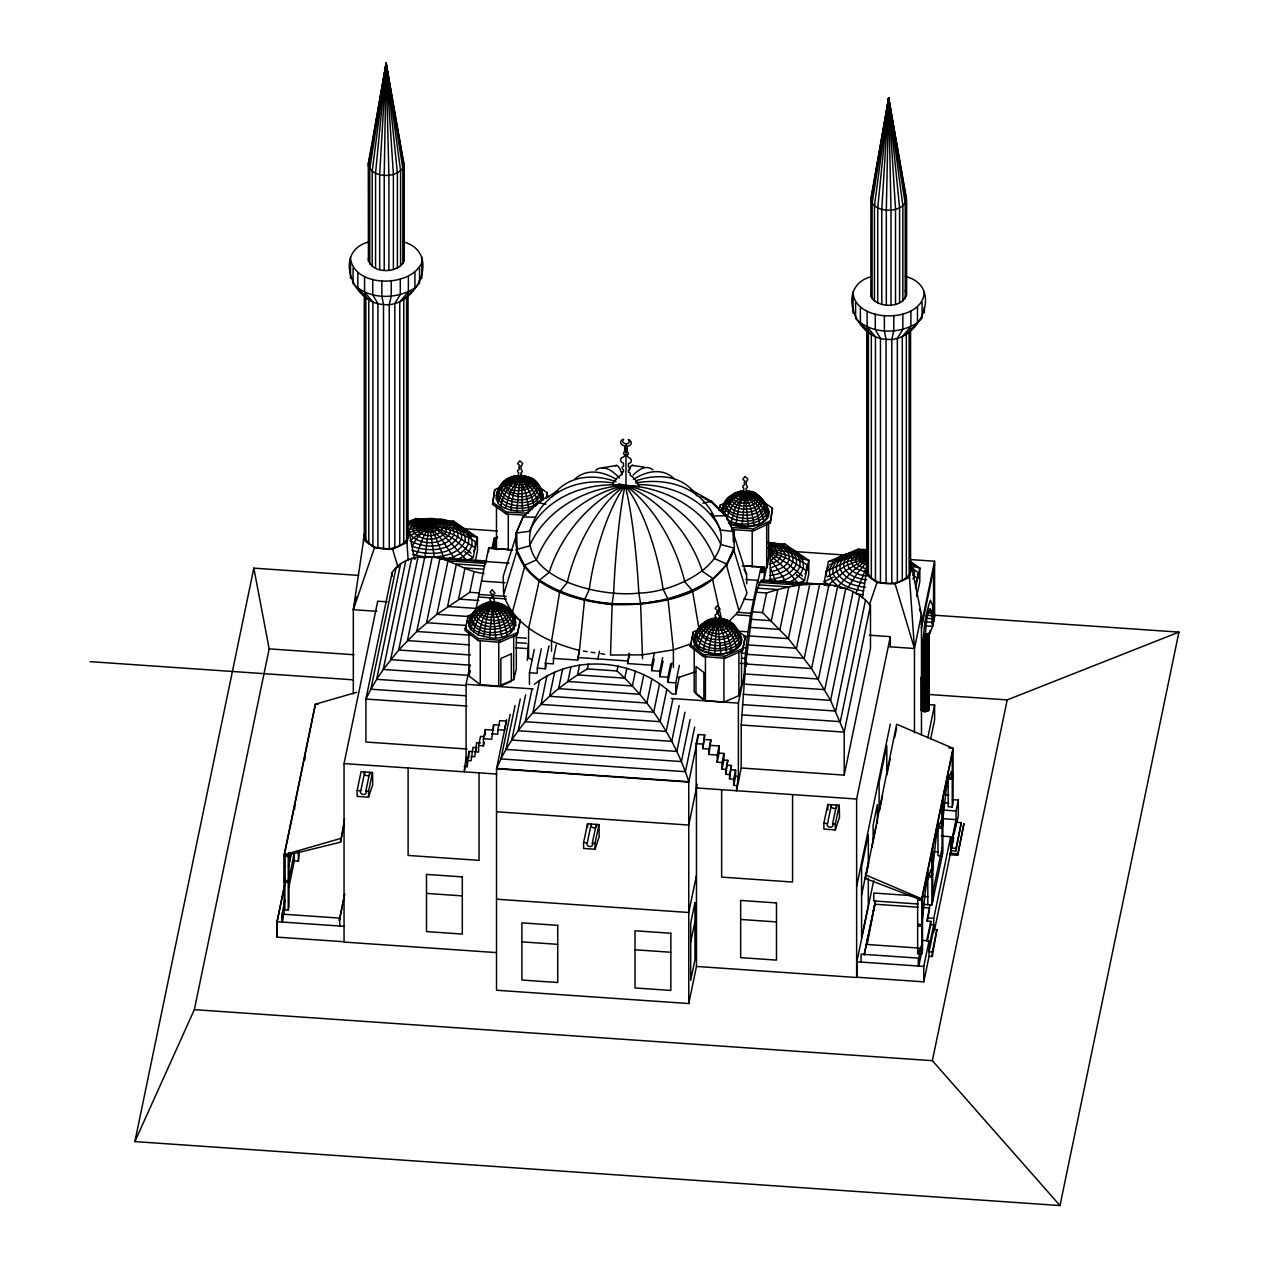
<?xml version="1.0" encoding="UTF-8"?>
<svg xmlns="http://www.w3.org/2000/svg" width="1269" height="1269" viewBox="0 0 1269 1269"><rect width="100%" height="100%" fill="white"/><g stroke="black" fill="none" stroke-linecap="round" stroke-linejoin="round"><path stroke-width="1.5" d="M905.241 195.6C910.809 213.636 871.486 215.429 870.899 198.202L888.665 98.189L906.447 198.218L906.447 293.345C904.623 308.7 876.816 308.906 870.883 296.026L870.899 198.202M870.883 296.026L870.899 293.329M888.522 104.137L888.665 98.189L906.447 200.914L906.447 296.042M516.816 510.899L519.989 477.065C524.906 477.318 520.94 482.141 517.911 480.063L510.265 491.849L505.411 508.25C514.008 511.597 523.875 511.946 532.536 508.663M742 526.461L745.173 492.626C750.09 492.895 746.124 497.702 743.079 495.64L735.449 507.426L730.595 523.827C803.356 540.007 751.994 455.333 724.456 513.231C734.878 524.811 764.858 524.731 766.746 506.379L760.099 496.988L752.882 492.372M489.533 637.673L478.143 635.023L470.577 629.424C473.496 616.004 486.598 603.568 500.525 603.616C524.779 614.275 517.72 641.781 489.533 637.673L492.626 604.377M721.173 619.304L724.139 619.748L721.649 618.511L719.269 620.176C727.248 616.924 735.132 624.919 738.241 631.55C748.726 645.969 726.994 656.343 714.621 653.678L715.875 633.501L718.127 620.446M385.95 69.398L386.125 63.45L403.843 163.209L403.954 261.049C398.292 274.167 370.611 274.009 368.296 258.844M558.106 491.071L537.104 502.54L523.05 516.975L515.96 533.963L515.96 533.043L529.3 531.314A99.41 80.597 11.7 0 1 624.047 485.266L624.047 485.424A99.41 80.344 -14 0 0 529.585 545.86L516.293 549.604C530.41 587.944 575.285 600.523 612.134 604.092L610.516 655.058L642.558 654.836L673.411 649.839L690.209 644.081M741.223 767.983L741.223 724.996L745.664 663.988L752.327 611.848L756.387 592.274L759.909 582.408L762.066 580.012L828.958 584.66C844.599 586.532 860.414 592.845 870.486 605.408L870.486 648.396L844.202 775.105L741.223 767.983L738.415 781.498M888.237 104.058L888.665 98.189L902.259 178.072M385.665 69.319L386.125 63.45L403.954 165.922C398.292 179.024 370.611 178.866 368.296 163.717L386.125 63.45L395.96 121.745M483.537 636.784C485.424 629.218 487.122 597.033 499.716 604.742M510.82 510.011C512.676 498.479 513.501 483.87 522.78 475.891C534.106 476.557 542.735 488.2 543.211 498.923C540.229 485.488 525.921 477.477 512.882 477.493C498.939 478.762 488.073 502.794 505.411 508.25M714.621 653.678L708.625 652.789L708.863 650.077L711.655 635.785L715.367 625.316L719.079 620.033L718.333 618.003A1.951 1.523 29 0 0 719.126 615.624A3.712 2.887 29 0 1 718.333 613.101L718.127 610.611L720.11 609.168L717.271 605.71L715.161 608.168L717.175 610.421L716.668 614.196A2.078 1.618 29 0 0 716.208 617.289L715.653 621.715L718.571 622.476L718.571 620.604M736.004 525.572C737.939 506.093 745.315 473.21 765.54 504.285C759.496 535.851 694.444 507.156 740.493 491.325C751.994 497.115 757.371 511.502 759.496 523.621M584.517 600.015L579.473 650.474C548.747 642.415 514.468 627.251 503.603 594.764L517.054 550.476L516.721 534.027L503.238 576.269L503.571 592.909M364.282 538.833L364.901 532.98M866.822 573.572L867.441 567.719M887.079 111.783L888.665 98.189L905.225 203.532L905.225 298.659M384.491 77.06L386.125 63.45L402.86 168.539L402.86 263.666M412.679 554.585L424.972 556.996C426.987 545.384 426.955 533.091 431.222 522.035C440.533 512.343 464.359 528.618 472.052 535.264M353.321 694.016L353.321 609.707L364.949 530.823M862.412 597.683L867.488 565.577M478.143 635.023L483.013 618.622L487.344 611.103L493.229 604.758M708.625 652.789L703.232 651.013L704.929 642.875L709.434 632.01L718.317 620.763L717.508 620.24M884.604 125.345L888.665 98.189L892.155 121.475M380.811 98.443L381.398 94.556M381.985 90.67L386.125 63.45L389.551 86.689M559.677 591.957L551.523 641.416L551.523 651.235M368.407 261.541L368.296 163.717L371.071 151.312M371.738 147.41L386.125 63.45L400.607 170.918L400.607 266.046M873.104 189.747L876.086 172.219M876.736 168.317L888.665 98.189L902.878 205.864L902.878 300.991M368.407 166.413L386.125 63.45L387.235 73.142M870.883 200.899L888.665 98.189L889.807 107.897M526.143 515.214L506.363 514.072L492.562 504.301L494.751 489.691L502.318 486.122M492.562 504.301L494.751 489.691M546.209 498.352L547.193 492.753L539.563 487.344M719.111 510.598L720.031 505.268L724.567 503.127M767.459 517.387L768.554 511.074M770.283 520.861L753.374 528.84L731.658 527.571L731.658 529.633L753.374 530.902L770.283 522.939L772.472 508.33L764.842 502.921M770.283 522.939L772.472 508.33M763.462 569.432L766.682 567.925L768.554 557.186L768.554 522.606M500.985 505.76C504.57 482.886 533.329 459.727 543.132 495.338M473.718 632.517C475.558 612.039 503.46 589.72 514.373 617.654L515.991 625.76M703.232 651.013L698.807 648.507C700.504 629.852 726.36 605.9 738.241 631.55C736.337 649.554 703.835 649.823 696.808 634.897C696.062 628.092 702.566 623.301 707.896 620.287C710.481 618.273 722.997 617.257 711.417 619.098L710.624 619.811M872.993 913.045L873.564 910.111M339.378 920.422L344.597 894.883M339.283 920.374L343.074 901.942M933.825 615.164L1178.933 632.121L1059.996 1205.55L134.879 1141.592L253.832 568.147L358.588 575.396M134.879 1141.592L194.347 1009.648L269.171 648.871L253.832 568.147M277.086 937.125L277.07 921.691L284.97 883.605L277.07 921.691L277.07 937.125L343.994 941.741M376.766 611.325L353.321 609.707L354.495 604.076M355.272 600.316L356.05 596.557M496.322 952.591L344.042 942.074L344.042 763.589L377.718 601.205L387.251 601.871M484.06 573.445C463.693 571.938 446.656 555.172 424.829 556.71C412.298 556.472 399.354 561.723 392.2 572.351L365.916 699.045L365.916 742.032L466.944 749.011M396.087 567.608L370.865 689.21L365.916 699.045L466.944 706.04M400.639 563.706L376.655 679.327L370.865 689.21L465.485 695.761M408.19 560.375L406.937 542.577L409.11 532.108L414.614 558.883M405.842 560.628L383.27 669.445L376.655 679.327L466.151 685.514M432.158 557.202L416.755 631.486L398.704 650.029L383.27 669.445L468.8 675.362M470.498 635.198L416.755 631.486L436.901 614.339L469.8 592.306L473.86 572.747M475.589 611.198L485.361 561.517L509.107 563.15M485.741 562.326L488.676 548.145L512.406 549.778M466.088 762.669L466.088 684.308L470.117 664.893M494.276 548.398L496.702 536.755M869.344 635.198L890.33 636.657L856.638 799.026L696.459 787.954L696.459 966.439L688.766 1003.541L496.528 990.248L496.528 768.776L506.696 719.745M510.154 714.415L500.922 758.91L496.607 768.411L688.829 781.704C675.076 739.415 650.014 700.774 617.02 670.968L587.325 668.906C551.016 690.177 520.004 721.252 500.922 758.91L685.419 771.679L694.651 727.169M515.103 705.516L505.982 749.424L681.405 761.559L690.114 719.555M527.333 660.324L528.396 643.431M520.274 698.949L511.756 740.017L676.837 751.422L684.974 712.226M529.443 684.483L529.443 672.744L534.281 649.458M525.636 694.809L518.18 730.738L671.745 741.35L679.201 705.437M531.949 689.305L525.239 721.664L666.162 731.404L672.871 699.045M529.443 672.744L537.295 673.284L537.295 668.208L541.308 648.792M539.563 680.517L532.853 712.861L660.134 721.664L666.844 689.321C630.201 658.881 572.446 654.296 534.281 684.372M537.295 668.208L545.353 668.763L545.353 663.306L548.985 645.842M545.353 668.763L546.162 664.877M546.86 676.123L540.991 704.39L653.694 712.179L659.547 683.912M545.353 663.306L553.427 663.861L553.427 658.405L556.234 644.826M554.553 672.348L549.588 696.3L646.889 703.026L651.854 679.074M562.611 669.223L558.582 688.655L639.766 694.27L643.795 674.838M570.971 666.764L567.909 681.501L632.374 685.958L635.436 671.222M553.427 658.405L577.633 660.086L579.235 649.744M577.633 660.086L579.235 652.314M579.568 664.988L577.522 674.902L624.776 678.169L626.838 668.255M587.325 668.906L588.356 663.909M597.889 658.912L599.491 651.14M617.02 670.968L618.051 665.955M654.185 653.567L651.774 665.21L627.568 663.544L629.186 653.202M627.568 663.544L629.583 653.836M662.656 657.643L659.848 671.222L651.774 670.667L654.185 659.023M670.73 663.655L667.906 677.234L659.848 676.678L663.068 661.149M679.375 665.384L675.742 682.865L667.906 682.325L671.936 662.91M666.844 689.321L672.126 693.905L675.742 694.159L679.375 676.678M688.766 1003.541L688.766 782.069L698.537 734.91M697.22 784.258L688.766 825.056L496.528 811.763M696.459 875.388L688.766 912.49L496.528 899.198M744.268 679.232C744.189 657.009 747.409 635.119 750.867 613.26L757.688 580.345L745.823 579.521M742.317 565.736L763.208 567.243L762.098 572.557L762.098 567.1L761.003 572.43L761.003 566.973L757.688 582.915L757.688 580.345M742.524 565.657L764.271 567.164L763.208 572.319L763.208 567.243M736.448 785.606L733.672 785.416L735.592 776.295L738.368 776.485L736.448 790.857L738.368 781.752L738.415 703.121L745.268 670.127M746.061 666.241L746.87 662.355M690.685 942.264L694.968 921.58M745.664 663.988L811.557 668.557L788.398 638.64L762.526 612.546L766.587 592.972C786.606 586.405 807.861 582.36 828.958 584.66L811.557 668.557L830.561 700.377L844.202 732.118L844.202 775.105M819.647 583.994L804.229 658.278L746.648 654.296M853.133 591.56L830.561 700.377L743.079 694.317M859.732 595.447L835.748 711.068L742.365 704.612M865.537 600.063L840.3 721.664L741.746 714.859M870.486 605.408L844.202 732.118L741.223 724.996M914.457 732.816L914.457 648.507L909.476 577.332L911.65 566.846L921.468 614.672L921.468 735.005M856.638 886.46L890.33 724.076M861.572 895.279L868.313 862.777M889.061 646.746L914.457 648.507L921.468 614.672L919.422 609.247M921.453 624.681L934.603 561.231L911.031 559.597M921.453 628.06L934.603 564.61M923.531 634.389L929.225 634.786L930.129 630.407M934.603 561.231L934.603 616.686L932.604 626.378L929.225 634.786M927.829 737.701L934.603 705.009L928.67 704.612M930.621 739.177L934.603 719.935L934.603 705.009M1059.996 1205.55L932.366 1060.678L1007.205 699.901L1178.933 632.121M295.058 803.61L284.129 856.226L288.237 856.512L288.999 852.879L288.999 906.51L288.237 910.143L284.129 909.857L284.129 854.751L315.394 704.184L356.748 692.271M295.439 801.722L315.394 704.184L318.138 704.374M284.875 876.863L284.129 880.496L288.237 880.781L288.999 877.149M284.875 878.56L284.129 882.193L288.237 882.478L294.297 852.831L294.297 860.874L288.809 887.317M284.875 900.324L281.988 914.188L281.988 922.214L284.875 908.35L284.875 852.594M294.297 860.874L298.405 861.159L299.167 851.594M340.52 838.508L284.129 854.751L288.237 855.036L340.52 842.172L344.518 819.203M340.52 842.172L344.121 824.802M343.058 901.847L344.66 894.137M624.047 485.424L626.172 485.424A99.41 80.597 11.7 0 1 720.919 544.56L734.259 548.129L734.259 549.065C716.826 596.811 656.707 606.106 612.039 604.536C572.89 600.951 511.359 583.248 515.96 533.297L516.071 532.79M948.911 747.98L953.035 748.266L921.754 898.833L917.646 898.547L865.363 878.481L896.644 724.234L953.035 748.266L953.035 803.372L952.273 806.989L948.165 806.719L948.165 777.358L952.273 777.643L953.035 774.011M865.363 878.481L868.583 863.031M871.787 847.597L876.197 826.357M879.401 810.907L882.605 795.473M887.015 774.233L890.219 758.799M894.629 737.559L896.644 727.914M921.817 943.517L922.468 940.392L929.067 940.852L929.067 956.287L923.769 981.841L856.845 977.209L856.845 961.791L873.706 880.543M867.25 943.866L875.483 901.053L866.473 944.437L918.899 948.054M953.035 749.741L921.754 900.308L917.646 900.022M927.813 904.67L927.813 875.309L931.938 875.594L936.03 838.349L938.997 824.025L938.997 826.278L941.154 820.44L942.106 826.627L937.997 826.341L937.997 855.687L942.106 855.972L942.106 802.341M942.106 826.627L946.198 789.381L949.164 775.042L949.164 777.294L951.338 771.457L952.273 777.643M922.515 922.642L921.754 926.275L917.646 925.989M932.683 873.659L931.938 877.291L927.813 877.006M942.851 824.691L942.106 828.308L937.997 828.022M953.035 775.708L952.273 779.34L948.165 779.055M927.274 941.424L930.764 924.546L930.764 921.357L927.131 921.104L929.86 904.813M927.131 921.104L929.463 909.889M932.683 893.297L942.106 847.946M921.643 952.384L918.772 966.248L918.772 958.222L921.342 945.881L917.646 953.654L921.754 953.939L922.515 950.307L922.515 896.675M923.943 904.4L931.938 904.956L942.851 852.356L942.851 798.709M926.878 940.091L930.764 921.357M923.769 981.841L923.769 966.407L929.067 940.852M933.698 932.461L933.746 918.359L950.687 836.715L941.36 836.065M956.049 826.389L956.049 810.954L958.301 800.057L952.416 799.644M929.067 947.245L933.746 924.752L930.764 924.546M950.687 845.376L956.049 819.615L942.597 818.679M957.698 855.258L963.917 823.819L957.698 855.258L950.164 854.735L953.368 837.762M954.129 834.082L956.049 824.882M934.507 930.098L950.941 850.96M951.734 847.169L953.685 837.73M956.763 822.931L958.301 815.491L958.301 800.057M932.271 951.988L936.903 929.669L933.698 929.447L929.067 951.766L932.271 951.988L932.271 956.509L929.067 956.287M932.271 956.509L936.903 929.669M955.954 848.374L961.299 822.613L956.049 822.249L950.687 848.009L955.954 848.374L955.954 851.007L950.687 850.642L950.687 836.715M955.954 851.007L961.299 822.613M357.128 790.492L361.078 771.726L372.515 772.535L372.737 784.591L368.565 797.17L357.128 796.377L357.128 790.492L360.793 790.746A2.919 2.364 11.9 0 0 363.315 794.505A2.919 2.364 11.9 0 0 365.837 791.095L369.787 772.345A2.919 2.364 11.9 0 1 370.12 773.138M360.793 790.746L364.742 771.98A2.919 2.364 11.9 0 0 365.805 775.311A2.919 2.364 11.9 0 0 369.771 774.724M368.565 797.17L368.565 791.285L372.515 772.535M464.946 768.126L464.168 771.774L466.088 757.403L468.864 757.593L468.864 751.375L472.988 751.66M464.168 766.524L466.944 766.714L468.864 751.375M466.944 766.714L467.722 763.066M466.944 760.496L471.069 760.781L472.988 747.33L476.652 747.6L475.875 751.248M471.069 756.451L474.733 756.705L476.652 742.698L480.539 742.968M474.733 751.819L478.619 752.089L478.619 745.506L480.539 736.385L483.743 736.607M478.619 745.506L483.426 745.839L483.426 738.685L485.345 729.58L493.578 730.151M483.426 745.839L484.187 742.191M483.426 738.685L491.658 739.272L493.578 724.694L499.764 725.122M497.845 729.723L499.764 720.618L506.363 721.078L504.443 730.183L497.845 729.723L497.845 734.243L491.658 733.815M583.597 842.553L587.547 823.787L598.984 824.596L599.206 836.652L595.034 849.231L583.597 848.438L583.597 842.553L587.277 842.806A2.919 2.364 11.9 0 0 589.784 846.566A2.919 2.364 11.9 0 0 592.306 843.155L596.256 824.406A2.919 2.364 11.9 0 1 596.24 826.785M587.277 842.806L591.211 824.057A2.919 2.364 11.9 0 0 595.589 827.372M595.034 849.231L595.034 843.346L598.984 824.596M696.173 788.033L696.173 743.634L698.093 734.513L704.692 734.973L702.788 748.615L708.959 749.043L710.878 739.922L704.692 739.494M702.788 748.615L704.692 734.973M710.878 745.379L719.111 745.966L717.191 755.071L708.959 754.5L710.878 739.922M719.111 753.12L723.917 753.453L721.998 762.558L717.191 762.225L719.111 753.12L719.111 745.966M723.917 760.036L727.803 760.305L725.884 769.426L721.998 769.157L723.917 760.036L723.917 753.453M727.803 765.207L731.467 765.461L729.548 774.566L725.884 774.312L727.803 760.305M731.467 769.791L735.592 770.077L733.672 779.182L729.548 778.896L731.467 765.461M823.882 823.2L827.816 804.451L839.269 805.244L839.491 817.299L835.319 829.894L823.882 829.085L823.882 823.2L827.547 823.454A2.919 2.364 11.9 0 0 830.069 827.214A2.919 2.364 11.9 0 0 832.591 823.819L836.525 805.054A2.919 2.364 11.9 0 1 834.019 808.448A2.919 2.364 11.9 0 1 831.496 804.705L827.547 823.454M835.319 829.894L835.319 824.009L839.269 805.244M864.237 954.811L867.71 938.235M864.126 954.859L875.483 901.053M466.262 560.501L473.147 557.646L477.43 537.422L453.683 521.226L437.361 520.084M475.098 562.024L477.43 550.984L477.43 537.422L468.483 535.439M491.96 548.573L494.101 538.468L497.543 537.025M797.63 583.423L804.498 580.552L808.781 560.327L785.035 544.147L768.713 542.989L772.694 543.751M806.449 584.93L808.781 573.889L808.781 560.327L799.835 558.344M829.022 585.12L824.152 581.805L828.419 561.58L858.209 549.16L868.044 549.842M915.536 588.229L919.819 568.004L910.063 561.358M916.694 596.287L919.819 581.567L919.819 568.004L910.872 566.022M539.293 580.456L528.602 628.488L528.602 657.929L531.885 659.785M497.829 502.683C500.494 490.183 511.439 479.285 524.145 477.414C535.661 476.621 548.969 494.212 538.135 502.921C533.25 482.886 508.932 462.931 497.654 491.119L496.147 499.24M698.807 648.507L695.666 645.429C698.68 630.281 716.557 614.259 731.927 623.888C736.179 653.63 673.95 623.222 716.239 620.747M500.525 603.616C509.202 606.709 511.851 616.433 520.29 620.176L517.213 634.738L499.764 642.304L478.143 640.528L465.025 630.455L468.102 615.909L472.544 613.974M465.469 628.678L466.342 625.157M466.722 623.555L467.642 619.827M516.324 634.373L516.324 668.953L513.691 679.629L498.749 686.117L480.237 684.594L468.991 675.965L470.307 670.619M517.213 634.738L520.29 620.176M725.614 619.621C734.323 622.73 736.956 632.501 745.474 636.197L742.413 650.743L724.964 658.31L703.343 656.533L690.225 646.46L693.302 631.914L699.235 629.345M690.225 646.46L691.097 642.923M691.526 641.162L693.302 631.914M694.191 645.873L694.92 642.939M740.033 644.858L740.43 643.256M740.795 641.781L741.508 638.846M742.413 650.743L745.474 636.197M694.191 647.793L694.191 691.986L705.421 700.615L723.933 702.122L738.891 695.65L741.508 684.959L741.508 650.378M470.577 629.424L468.927 625.982C472.417 610.421 492.483 599.412 506.839 607.883C512.406 633.818 452.573 613.879 488.121 602.553C499.589 608.39 504.919 622.762 507.045 634.881M695.666 645.429L694.016 641.987C697.728 623.444 724.076 613.625 736.75 629.583C730.611 661.53 668.382 626.648 716.033 620.953M501.16 486.931L501.921 484.964L499.082 487.883L496.084 495.656M736.528 492.483C728.517 495.767 723.52 503.174 721.252 511.233C724.916 495.481 745.966 489.39 759.211 496.639C767.047 516.8 713.939 510.138 734.069 493.942C748.139 490.643 765.064 500.081 768.395 514.484M694.016 641.987C693.905 631.391 704.533 615.782 716.541 620.573M512.264 612.578L524.747 566.307L517.911 552.237M468.927 625.982C468.816 616.29 475.764 606.043 485.535 603.806L484.853 604.821M693.969 638.402C696.047 628.329 706.151 621.937 715.938 621.191M932.223 623.698L934.603 616.686M353.321 609.707L374.434 547.843L363.14 539.547M869.297 605.091L876.974 582.598L865.68 574.302M415.931 555.616C421.102 544.956 423.545 531.346 432.824 523.478C443.373 515.595 456.237 525.35 466.04 529.649M717.873 619.859L718.555 618.368L723.393 619.034M402.781 241.729C442.453 251.674 416.787 308.51 383.508 304.512C353.099 303.418 332.145 251.532 368.74 241.951M350.403 257.48C353.226 288.174 411.299 288.015 421.847 262.413M364.235 534.312C366.757 553.094 400.877 553.316 408.031 537.342L408.031 293.377M498.209 489.961C492.182 509.361 525.112 512.406 536.724 503.745M612.737 482.87A99.41 75.347 34.8 0 0 535.534 517.229C505.395 575.825 597.921 598.127 638.815 593.083C676.488 592.734 747.393 559.026 711.243 513.517M724.266 503.444L721.902 508.917L721.966 512.39C726.614 499.478 742.032 490.849 755.388 493.8C768.364 510.043 721.712 510.439 734.069 493.942M728.438 498.178C715.082 517.99 765.064 521.924 764.049 502.318C755.356 492.943 738.907 490.421 728.438 498.178C722.315 517.26 767.824 516.991 761.051 497.956M734.259 548.129L727.153 564.182L712.48 579.298L694.222 590.085M905.32 276.468C945.119 286.017 919.216 343.582 886.048 339.251C855.639 338.157 834.685 286.286 871.28 276.705M739.843 609.247L746.981 593.115L733.498 549.001L726.439 564.943L739.05 611.039L728.596 621.794M852.942 292.219C854.735 323.896 923.435 323.833 924.276 291.743M866.775 327.069L866.775 569.067C869.297 587.848 903.417 588.07 910.571 572.097L910.571 328.116M742.317 491.88L743.253 490.881L744.015 491.753L745.649 498.289L748.202 526.413M468.88 622.397C470.767 611.103 482.204 603.616 491.119 601.284A2.078 1.618 29 0 1 491.579 598.191L492.086 594.431L490.072 592.163L492.182 589.704L495.005 593.162L493.038 594.606L493.355 597.017A3.712 2.887 29 0 0 494.022 599.634A1.951 1.523 29 0 1 493.244 601.998L493.482 606.487L490.564 605.71L490.643 602.505L491.642 602.965L490.199 603.203M701.154 625.379C694.936 644.446 740.446 644.255 733.768 625.22M854.307 551.999L859.605 550.683L867.124 553.014L861.937 555.108L859.446 558.312L860.319 561.802L867.155 565.514L855.687 593.686L862.872 594.78M920.866 709.783L924.578 711.735L929.241 709.768L929.225 633.39M409.03 529.665C416.93 516.372 442.373 516.753 450.146 530.03L450.146 532.932C442.262 546.225 416.803 545.829 409.046 532.568L409.03 529.665C429.239 525.985 460.33 516.197 471.957 539.499L471.973 545.464L469.102 551.206L463.534 556.33L457.237 559.661M473.654 551.032L475.193 547.954L475.177 541.514C455.983 529.189 432.586 524.303 410.014 524.573L407.872 526.54M494.355 543.529L492.055 548.16L495.275 546.209L495.291 549.191M805.006 573.937L806.561 570.86L806.545 566.022M826.389 576.11L826.373 571.288L828.689 566.64M912.919 578.918L914.362 576.047L914.346 570.082L910.127 563.674M916.044 581.614L917.582 578.537L917.582 573.699M727.089 500.541L730.627 497.258M490.897 602.109L489.977 603.108L494.593 603.076L493.784 602.093L493.133 602.965C511.375 609.643 475.574 612.768 490.342 603.156L491.769 603.806C484.028 608.057 501.223 607.201 492.784 603.854M846.883 589.117L857.003 573.715L866.822 561.786L863.57 558.757L864.141 556.425L866.806 554.585C856.258 550.809 844.456 553.03 835.446 559.581L849.342 555.505L865.236 555.41M480.475 606.296L475.732 609.945C447.148 639.084 528.078 645.635 512.819 614.434M506.712 480.935L509.979 477.509L515.309 475.764C526.127 480.983 531.235 494.276 533.916 505.411M512.01 478.048C525.826 466.659 520.464 504.586 523.018 510.852M845.9 554.299L838.032 558.455L832.464 563.579L829.593 569.321L829.609 575.301L832.527 581.091L838.111 586.31L852.435 571.224L867.488 559.423M423.513 519.846C431.809 516.293 444.309 520.94 423.941 519.37M419.341 280.782L421.847 277.974L421.736 256.988M515.404 483.219L520.306 478.619L511.804 478.603L505.11 481.252C499.685 498.162 540.039 497.94 534.043 481.062C523.351 475.272 508.52 478.064 500.367 487.01C502.112 504.269 537.628 504.205 538.865 486.757C527.381 472.465 504.523 478.81 497.718 494.45C505.205 510.201 539.642 509.9 541.577 490.817M740.573 498.78L745.49 494.18L738.019 492.182C719.571 507.124 770.473 506.696 751.438 492.086M705.564 622.302L707.896 620.287L715.986 618.098M517.911 480.063L519.64 478.239C529.443 481.871 537.961 489.771 541.086 499.891M743.253 490.881L735.148 493.086L729.278 497.194M743.079 495.64L744.824 493.815C755.388 497.734 764.588 506.68 766.857 517.958M508.885 478.365C495.671 501.192 555.901 487.312 523.748 475.701M528.174 512.66L537.104 503.476L543.148 499.907M535.201 506.347L537.739 503.73M723.393 505.538L725.36 503.507M706.801 621.144C697.712 631.391 718.682 636.832 725.789 631.93C730.579 630.55 732.959 623.936 728.105 621.033C726.423 618.796 713.622 617.384 722.553 618.622M696.11 632.723L698.093 630.693M695.523 634.944L697.553 632.866M424.972 556.996C439.248 557.503 458.617 555.711 465.136 540.832L465.12 535.819C452.573 509.948 420.753 526.016 412.282 546.352C426.892 551.476 449.543 552.237 457.839 536.644L457.839 532.663C455.254 525.366 447.338 522.257 440.454 520.401M829.514 583.946L845.677 570.59L866.743 558.725M827.467 576.903L847.533 564.879L867.742 557.567M538.675 580.742L549.239 572.367A99.41 63.815 -53.7 0 1 624.269 485.726M763.827 521.067C761.86 509.805 754.547 499.716 744.824 493.815C735.925 499.415 729.263 508.536 726.677 518.735C739.113 530.775 779.642 521.432 763.224 501.255M469.054 533.694L452.351 527.936L429.588 525.921L410.061 540.642C423.069 548.208 445.705 549.35 454.048 534.725L454.032 531.283C445.752 516.642 423.227 517.133 410.014 524.573M826.373 571.272L847.533 561.421L867.742 556.964M507.648 479.539C476.43 499.748 540.118 514.706 540.356 488.708M512.835 476.605C494.387 491.547 545.289 491.135 526.254 476.525M546.225 498.082L549.35 496.242M552.475 494.387L557.17 490.691M626.585 443.753L627.203 443.706A2.982 2.411 11.7 0 0 628.266 439.597A4.029 3.268 11.7 0 1 631.105 443.833L630.709 444.594A4.029 3.268 11.7 0 1 627.235 446.006L627.235 452.034A1.824 1.491 11.7 0 1 627.235 454.857A3.061 2.475 11.7 0 0 628.456 457.379A3.918 3.172 11.7 0 1 628.456 463.582L628.456 466.786A2.078 1.681 11.7 0 1 628.456 469.974L628.456 472.242A1.761 1.428 11.7 0 1 630.265 473.797L630.265 475.304A23.556 19.098 11.7 0 1 639.195 486.63L612.721 484.806A23.556 19.098 11.7 0 1 621.651 474.717L621.651 473.21A1.761 1.428 11.7 0 1 623.476 471.894L623.476 469.641A2.078 1.681 11.7 0 1 623.476 466.437L623.476 463.233A3.918 3.172 11.7 0 1 623.476 457.03A3.061 2.475 11.7 0 0 624.681 454.683A1.824 1.491 11.7 0 1 624.681 451.859L624.681 445.831A4.029 3.268 11.7 0 1 621.223 443.944L620.827 443.119A4.029 3.268 11.7 0 1 623.65 439.28A2.982 2.411 11.7 0 0 624.713 443.531L625.966 443.706L625.966 485.71A99.41 64.973 52.4 0 1 702.344 571.336L713.099 578.632C662.069 612.356 590.259 612.419 538.675 579.806M484.155 603.695L478.334 607.058L471.671 615.751C471.259 639.735 532.663 628.409 506.331 608.311M702.011 624.396L704.39 623M710.735 619.383C692.208 634.278 743.111 633.977 724.155 619.32M703.375 624.459L700.821 625.95C670.143 662.259 770.489 655.883 731.42 624.316M410.458 535.375L429.588 525.921L454.048 534.725L475.209 547.938M408.713 523.986L418.643 520.211L426.336 519.671L436.013 538.278L444.705 559.597M787.018 583.391L794.902 579.251L800.453 574.127L803.325 568.369L803.309 562.405C798.375 547.558 780.721 546.907 767.666 547.859M847.978 553.649L829.45 565.102M850.119 553.173L843.504 556.663L838.841 560.961L836.43 565.768L836.445 570.78C840.903 582.249 854.465 585.929 865.553 587.309M824.152 581.805L833.083 577.236M711.417 619.098L713.21 618.542L716.382 619.97C710.037 623.174 723.98 624.554 719.269 620.176M411.917 521.4C434.125 518.149 452.002 545.718 466.135 559.629M374.434 547.843L392.581 549.096L406.937 542.577M876.974 582.598L895.121 583.851L909.476 577.332M465.025 628.377L478.143 638.466L499.764 640.226L517.213 632.66M690.225 644.398L703.343 654.471L724.964 656.247L742.413 648.665M408.697 521.543L415.835 518.577L431.571 519.671M409.046 532.568L429.588 525.921L452.383 538.04L471.116 553.157M508.742 478.397L512.692 477.033M733.91 493.958L740.493 491.325M741.508 491.5C720.935 503.603 769.014 503.206 747.964 491.468M677.963 596.065L668.065 599.46L673.411 649.839L673.411 667.51M679.787 595.447L692.573 591.068L699.029 629.012M678.296 677.614L695.586 671.698M706.659 621.16L709.434 620.224M714.225 618.717C693.588 630.772 741.667 630.487 720.681 618.685M708.546 621.287L709.942 620.827M716.858 619.811L715.43 619.145C700.662 628.774 736.464 625.649 718.222 618.971M407.365 522.527L414.471 520.401L425.829 519.243M415.82 520.163L407.73 522.59L419.389 522.749L431.793 526.857M409.935 522.289L417.215 520.1M446.482 559.058C455.428 556.837 465.374 552.443 468.61 543.1L468.594 537.596L465.929 532.266L460.774 527.444L453.493 523.494M768.919 564.531L777.421 561.104L781.514 555.838L780.086 550.127L777.374 547.589L768.855 544.02L774.613 543.306L788.89 547.938M770.346 543.576L780.483 547.827L785.384 554.188L785.4 557.63L780.53 563.912L770.426 567.973L771.901 571.494C778.738 569.781 786.669 566.815 789.207 559.55L789.191 555.568C786.003 547.193 776.374 543.957 768.221 542.767M843.933 555.108L858.209 550.746M859.605 550.683C851.864 552.618 842.886 555.981 840.03 564.197L840.046 568.702C843.774 578.442 855.1 582.011 864.57 583.296M865.553 552.205L856.512 556.964L855.401 561.548L858.732 565.863L865.601 568.75M777.849 581.979C786.78 579.743 796.726 575.349 799.978 566.006L799.962 560.501C795.282 548.208 780.895 544.385 769.188 542.482M867.235 549.525L855.56 551.396M449.178 522.273L453.683 521.226M780.546 545.178L785.035 544.147M702.852 503.127L711.528 501.35L726.169 515.611L733.926 531.568L734.259 549.065M513.485 476.319L520.147 475.653M518.45 475.589C492.007 485.567 544.338 489.897 522.78 475.891M601.871 467.864L616.718 465.469M739.986 491.674L743.634 491.166M744.015 491.753C740.319 491.166 736.861 496.258 741.524 497.749M612.134 604.092L640.623 603.901L658.912 600.935M662.577 600.348L666.225 599.745M491.262 602.378C464.755 612.308 517.07 616.75 495.592 602.696M715.288 619.209L716.731 618.971M924.578 711.735L924.578 633.992L926.735 633.834L926.735 711.576M413.171 520.813L425.337 519.005M410.426 526.873L429.588 525.921L442.247 540.213L454.794 558.994M856.861 550.984L867.726 549.588M868.218 549.826C859.065 550.746 847.454 553.157 843.726 562.738L843.742 566.72C847.216 575.714 857.796 578.696 866.505 579.806M867.171 550.46C859.7 551.269 850.5 553.681 847.533 561.421L847.533 564.879C850.293 572.113 858.637 574.92 865.696 575.952M867.504 551.095L855.512 554.981L851.42 560.248L851.436 563.15L855.544 568.496L867.568 572.605M770.077 575.539C778.96 574.27 789.492 570.749 792.903 561.596L792.887 557.091C789.968 548.827 781.022 545.321 773.233 543.227M769.3 579.505C779.753 578.267 792.395 574.524 796.488 563.737L796.472 558.741C792.443 547.669 779.42 542.91 768.633 546.336L773.471 550.873L772.631 554.331L770.981 555.854L786.542 569.781L797.487 582.55M515.309 475.764C473.86 489.437 542.228 511.486 535.883 482.394M488.121 602.553L486.313 603.092L494.339 602.442M470.45 617.86C472.893 636.752 507.188 636.99 514.421 620.985C507.505 605.281 484.52 599.444 473.163 613.768C474.828 631.058 510.344 630.994 511.661 613.577C502.984 604.203 486.55 601.617 476.065 609.374C469.847 628.441 515.357 628.25 508.679 609.215M497.353 538.151L494.101 538.468L494.101 544.274M828.419 561.58L836.572 560.787M518.085 475.32L517.133 476.319L521.749 476.287L520.956 475.288L525.461 476.224L520.655 475.574M868.028 556.393L849.183 558.106L835.605 562.199L832.956 567.481L832.972 572.985C837.651 585.104 851.816 589.371 863.602 590.926M519.989 477.065L516.943 478.096L518.291 480.285M745.173 492.626L742.127 493.673L743.475 495.862M490.564 602.125L494.069 602.109M424.401 519.069L434.664 519.148M535.534 517.229L523.05 516.975L515.96 533.297M492.562 502.238L506.363 511.994L528.094 513.263M463.931 528.697L497.353 530.997M795.124 551.587L846.201 555.124M489.786 548.271L512.644 549.921M486.852 561.009L424.829 556.71L407.428 640.607L469.467 644.89M484.79 561.675L439.899 558.582L426.59 622.698L465.628 625.411M761.003 580.774L809.796 584.152L796.488 648.285L747.711 644.906M425.734 557.662L417.977 557.139L398.704 650.029L470.466 654.978M439.312 558.614L445.118 559.01M456.761 559.819L462.582 560.216M476.161 561.152L481.966 561.564M769.807 581.456L775.629 581.852M787.272 582.661L793.077 583.074M806.656 584.01L812.477 584.406M824.12 585.215L829.926 585.612M833.812 585.881L837.683 586.151L818.426 679.042L744.729 673.95M415.566 558.709L411.632 558.439L390.63 659.658L469.562 665.115M485.694 563.452L448.005 560.835L436.901 614.339L468.943 616.56M759.909 582.408L799.502 585.136L788.398 638.64L748.805 635.912M839.84 588.055L845.757 588.451L824.771 689.67L743.856 684.086M484.568 565.911L456.396 563.975L447.592 606.455L475.748 608.406M758.767 584.866L788.81 586.944L779.991 629.44L749.947 627.362M483.426 569.21L465.041 567.941L458.585 599.095L478.81 600.491M757.593 588.166L777.818 589.577L771.346 620.715L751.121 619.32M756.387 592.274L766.587 592.972M927.576 610.833L931.367 611.103L932.604 626.378L925.006 625.855M481.316 581.075L505.046 582.725M743.745 599.222L753.627 599.904M927.94 612.848L931.747 613.101M926.354 615.275L932.065 615.671M926.608 618.368L932.303 618.764M924.895 621.826L932.493 622.349M469.8 592.306L478.302 592.893M752.327 611.848L762.526 612.546M478.54 594.431L506.236 596.351M737.019 612.308L750.867 613.26M478.54 597.017L506.236 598.92M737.019 614.878L750.867 615.846M735.687 630.979L747.552 631.788M743.602 636.975L747.552 637.244M742.492 647.745L746.458 648.031M516.531 637.53L526.429 638.212M741.397 653.075L745.347 653.345M516.531 642.606L526.429 643.288M741.397 658.151L745.347 658.421M515.468 647.777L527.333 648.586M740.319 663.322L744.268 663.592M577.633 657.516L627.568 660.959M269.171 648.871L354.035 654.741M928.274 694.444L1007.205 699.901M466.088 684.308L533.186 688.94M671.317 698.489L738.415 703.121M90.067 661.641L353.543 679.851M696.173 743.634L702.788 744.094M945.04 794.902L948.911 795.171M496.528 768.776L688.766 782.069M943.089 802.674L948.911 803.087M344.042 763.589L496.782 774.058M944.342 810.145L956.049 810.954M365.837 791.095L368.565 791.285M832.591 823.819L835.319 824.009M934.127 851.658L938.077 851.927M950.164 853.228L957.698 853.751M592.306 843.155L595.034 843.346M912.379 895.692L873.786 893.027L873.786 900.942L918.121 904.004M923.959 896.485L927.813 896.755M875.483 904.258L918.201 907.208M924.022 907.605L929.86 908.017M927.131 917.899L933.746 918.359M917.646 924.292L921.754 924.578L925.847 887.332L928.829 873.009L928.829 875.261L930.986 869.424L931.938 875.594M426.495 893.408L462.313 895.882M740.652 919.454L776.485 921.928M277.07 921.691L343.994 926.322M856.845 961.791L923.769 966.407M521.908 941.868L557.726 944.342M635.023 949.783L670.841 952.258M696.459 966.439L856.638 977.511L856.638 799.026M194.347 1009.648L932.366 1060.678M762.066 580.012L763.779 580.837L770.235 549.747L770.235 581.091M632.136 465.358L644.493 467.182M746.14 490.865L749.82 491.389M750.645 491.801L745.506 491.737C755.214 492.261 747.378 501.763 741.397 497.67M583.343 651.045L587.23 651.616M591.1 652.187L594.987 652.774M600.808 653.63L604.694 654.201M493.784 602.093L497.464 602.616M493.467 602.378L498.305 603.029M767.682 542.323L778.484 544.639M433.744 519.084L447.132 521.718M433.268 519.307L445.879 521.115M437.472 520.258L441.326 520.845M545.956 504.19L537.104 502.54L537.104 503.476M514.437 629.218C511.375 615.306 496.639 601.22 481.697 605.139C469.26 621.604 515.912 621.318 503.016 605.043M768.586 545.036L774.201 547.526L777.532 551.841L776.406 556.425L771.155 560.041L786.145 581.9M441.882 520.322C449.67 522.4 458.617 525.921 461.535 534.17L461.551 538.675C452.605 555.759 427.986 555.441 411.838 550.238M748.932 491.277L754.214 492.959L760.099 496.988M753.516 493.99L756.467 494.942M516.213 482.109C541.689 483.045 506.966 467.753 516.34 482.172M725.471 620.176L729.215 622.191L724.805 620.747M496.56 602.505L501.858 604.203L505.03 607.581M499.05 603.743L503.063 605.059M784.861 546.4L797.376 552.554M775.946 543.576L777.247 544.02M769.363 551.222L789.207 559.55L806.561 570.844M865.363 874.801L921.754 898.833L921.754 953.939M794.806 551.38L803.42 558.186M800.406 556.599L787.256 551.714L768.776 548.89L769.363 550.048L792.887 557.091L806.545 564.419M511.375 632.327C508.758 619.621 499.447 604.98 485.646 603.394C467.119 618.289 518.022 617.987 499.066 603.33M770.077 553.014L787.288 563.388L802.468 576.063M838.111 586.31L841.268 588.039M700.837 496.258L711.528 502.286L726.169 516.546L733.926 532.488L733.926 531.568L720.618 530.03A99.41 80.344 -14 0 0 637.958 484.631M729.04 522.955L730.595 523.827M526.857 477.937L526.207 476.938L534.915 481.427M912.934 569.273L917.566 572.097M730.421 622.873L732.832 624.237M504.126 606.185L507.727 608.248M858.209 549.16L860.794 550.698M415.835 518.577L418.405 520.116M912.95 575.047L917.582 578.521M796.361 574.794L804.498 580.552M465.009 551.872L473.147 557.646M929.241 709.768L928.337 708.102L928.337 634.246M910.841 562.484L914.441 565.863M762.986 502.254L766.65 507.457M537.057 484.726L540.007 487.597M736.75 630.519L738.78 632.517L741.033 638.18M511.645 614.513L513.691 616.512L515.944 622.175M796.789 575.095L798.027 576.364M465.437 552.189L466.675 553.443M531.283 479.381L532.187 480.761M744.824 493.815L750.978 508.504L754.167 525.461M519.64 478.239L525.81 492.927L528.983 509.884M492.213 604.377L498.543 619.732L501.699 636.689M724.456 513.231L722.838 506.68M744.015 569.273L746.6 574.619L746.791 583.867M905.241 290.744L906.447 293.345M737.908 630.439L738.78 632.517M771.901 571.494L775.613 581.265M746.6 574.619L733.165 532.552L733.339 541.689M931.367 611.103L930.447 608.819L929.336 608.977L926.798 617.94L921.453 680.136C923.293 653.694 921.389 625.157 930.415 600.221L932.604 605.472L933.556 621.747L933.556 569.686M895.121 583.851L914.457 648.507M392.581 549.096L398.101 567.576M741.08 641.749C738.701 630.677 728.216 623.079 717.524 621.033L720.824 653.646M739.526 645.223C737.257 633.945 728.073 624.982 717.524 621.033L723.631 635.737L726.788 652.694M712.48 579.298L721.617 619.51M736.48 648.332C734.513 637.07 727.232 626.965 717.524 621.033L727.153 634.532L732.134 650.886M492.435 605.027L495.719 637.657M429.588 525.921L434.331 557.075M902.925 181.959L903.576 185.861M904.242 189.763L904.908 193.649M396.626 125.631L397.276 129.533M397.927 133.419L398.593 137.306M400.227 147.014L400.877 150.9M401.543 154.786L402.194 158.673M892.741 125.361L893.313 129.232M893.899 133.118L894.471 137.004M390.122 90.559L390.678 94.429M890.267 111.783L890.711 115.669M387.664 77.012L388.108 80.883M889.395 107.96L888.665 98.189L872.089 203.516L872.089 298.643M386.807 73.205L386.125 63.45L369.739 168.999L369.739 264.142M403.954 261.049L403.843 163.209M640.623 603.901L642.558 658.77M888.823 104.137L888.665 98.189L874.436 205.848L874.436 300.991M924.276 307.304L924.387 312.713M386.252 69.383L386.125 63.45L372.166 171.315L372.166 266.442M739.462 633.643C737.955 653.519 697.442 653.583 695.539 633.865M952.273 753.358L952.273 806.989M942.486 800.533L942.486 824.802M932.683 847.692L932.683 901.323M932.303 849.516L932.303 873.786M931.938 851.325L931.938 904.956M928.971 634.548L928.971 710.339M928.908 634.754L928.908 708.61M928.448 633.12L928.448 710.862M927.687 633.532L927.687 711.274M927.353 633.643L927.353 711.37M925.672 633.992L925.672 711.719M923.499 637.72L923.499 711.576M922.531 654.915L922.531 711.274M922.071 302.419L922.071 317.98L906.32 334.239L906.32 578.204M922.135 898.484L922.135 922.769M921.738 677.82L921.738 710.862M921.167 677.313L921.167 710.354M918.296 966.026L918.296 958.111L861.096 954.161L861.096 962.076M917.646 898.547L917.646 953.654M917.471 307.146L917.471 322.707C899.245 334.508 871.248 334.572 855.592 318.424L855.592 302.863M910.904 311.016L910.904 326.577L902.291 336.618L902.291 580.583M909.143 331.352L909.143 575.317M902.83 313.792L902.83 329.353L897.342 338.315L897.342 582.281M899.578 302.91L899.578 207.767L888.665 98.189L877.736 207.767L877.736 302.894M895.517 304.259L895.517 209.131L888.665 98.189L881.796 209.115L881.796 304.259M893.788 315.251L893.788 330.812L891.806 339.22L891.806 583.185M890.997 304.957L890.997 209.829L888.665 98.189L886.317 209.813L886.317 304.957M890.33 636.657L890.33 646.365M886.793 775.105L886.793 745.569L879.116 782.561L879.116 810.13M886.048 583.217L886.048 339.251L884.382 330.876L884.382 315.315M880.464 582.392L880.464 338.426L875.293 329.528L875.293 313.966M877.387 823.565L877.387 804.546L873.104 825.231L873.104 842.346M875.451 580.774L875.451 336.808L867.108 326.879L867.108 311.317M871.327 578.442L871.327 334.477L860.382 323.087L860.382 307.526M868.393 575.587L868.393 331.621L866.838 328.417L866.838 572.382M868.313 866.664L868.313 834.621L861.572 867.124L861.572 937.981L868.313 905.479L868.313 878.307M853.054 297.644L853.054 313.205M827.816 804.451L827.816 809.908M792.57 794.6L792.57 882.034L721.633 877.117L721.633 789.699M766.682 523.732L766.682 567.925M764.271 567.164L764.271 578.458M753.374 528.84L753.374 530.902M752.2 530.569L752.2 567.069M738.891 651.457L738.891 695.65M735.592 770.077L735.592 776.295M733.593 529.474L733.593 535.248M733.672 779.182L733.672 785.416M730.278 649.427L730.278 653.265M729.548 774.566L729.548 778.896M727.153 565.117L727.153 564.182L714.685 558.661A99.41 75.347 34.8 0 0 626.093 485.567M726.169 516.546L726.169 515.611L713.828 516.023A99.41 74.633 -36.6 0 0 635.483 483.013M725.884 769.426L725.884 774.312M724.964 656.247L724.964 658.31M723.933 657.945L723.933 702.122M721.998 762.558L721.998 769.157M720.031 505.268L720.031 507.33M717.191 755.071L717.191 762.225M713.099 578.632L713.099 579.552M711.528 502.286L711.528 501.35L691.002 489.786L691.002 490.706M708.959 749.043L708.959 754.5M705.421 654.503L705.421 700.615M703.343 654.471L703.343 656.533M693.048 591.417L684.737 581.741A99.41 50.173 65.6 0 0 625.76 485.821M675.742 682.865L675.742 694.159M668.366 599.872L663.084 589.165A99.41 31.947 76.1 0 0 625.522 485.916M667.906 677.234L667.906 682.325M659.848 671.222L659.848 676.678M651.774 665.21L651.774 670.667M640.734 604.345L638.815 593.083A99.41 11.532 85.3 0 0 625.252 485.948M612.039 604.536L613.641 593.257A99.41 9.644 -86 0 1 624.982 485.964M587.547 823.787L587.547 827.436M584.232 600.427L589.228 589.657A99.41 30.186 -77 0 1 624.713 485.916M559.217 592.322L567.259 582.534A99.41 48.65 -66.6 0 1 624.475 485.837M547.193 492.753L547.193 494.815M524.034 566.482L524.034 565.562L536.39 559.867A99.41 74.633 -36.6 0 1 624.126 485.583M516.293 549.604L516.293 550.54M513.691 635.452L513.691 679.629M508.298 513.897L508.298 550.397M506.363 511.994L506.363 514.072M499.764 640.226L499.764 642.304M498.749 641.94L498.749 686.117M496.48 505.538L496.48 549.731M493.578 724.694L493.578 728.327M488.676 548.145L488.676 551.777M485.361 561.517L485.361 564.086M485.345 729.58L485.345 734.941M480.237 640.417L480.237 684.594M479.047 772.916L479.047 860.35L408.11 855.449L408.11 768.015M478.143 638.466L478.143 640.528M468.991 631.788L468.991 675.965M468.102 615.909L468.102 617.971M419.531 267.664L419.531 283.225L403.78 299.5L403.78 543.465M414.931 272.391L414.931 287.952C396.705 299.754 368.708 299.833 353.052 283.685L353.052 268.124M408.364 276.277L408.364 291.838L399.751 301.879L399.751 545.844M406.603 296.597L406.603 540.562M400.29 279.037L400.29 294.598L394.802 303.577L394.802 547.542M397.387 267.997L397.387 172.87L386.125 63.45L375.561 173.171L375.561 268.314M393.39 269.409L393.39 174.281L386.125 63.45L379.669 174.472L379.669 269.599M392.2 572.351L392.2 576.253M391.249 280.512L391.249 296.074L389.266 304.465L389.266 548.43M388.901 270.17L388.901 175.043L386.125 63.45L384.221 175.106L384.221 270.234M383.508 548.478L383.508 304.512L381.842 296.137L381.842 280.576M377.924 547.653L377.924 303.688L372.753 294.789L372.753 279.228M372.912 546.019L372.912 302.054L364.568 292.124L364.568 276.579M368.787 543.703L368.787 299.738L357.842 288.349L357.842 272.787M365.853 540.848L365.853 296.883L364.298 293.678L364.298 537.644M350.514 262.905L350.514 278.45M339.743 926.021L339.743 918.106L282.543 914.156L282.543 922.071M304.846 756.451L304.846 760.179M298.405 851.277L298.405 861.159M294.678 805.418L294.678 809.162M288.237 855.036L288.237 910.143M284.51 854.402L284.51 878.687M696.031 634.563A23.968 13.832 0 0 0 709.879 653.345A23.968 13.832 0 0 0 741.064 643.732L741.826 640.147A23.968 13.832 0 0 0 738.495 633.247M635.579 480.967A99.41 63.815 -53.7 0 1 696.84 495.878M633.405 479.365A99.41 48.65 -66.6 0 1 673.934 478.556M633.072 475.177A99.41 30.186 -77 0 1 652.9 469.863M628.837 470.609A99.41 9.644 -86 0 1 633.104 465.691M552.078 496.845A99.41 64.973 52.4 0 1 616.068 481.665M574.762 479.222A99.41 50.173 65.6 0 1 616.56 479.492M615.544 465.818A99.41 11.532 85.3 0 1 622.064 474.416M595.7 470.26A99.41 31.947 76.1 0 1 619.335 478.048M618.415 483.838A99.41 75.347 34.8 0 1 622.222 484.647M728.39 522.955A23.968 13.832 0 0 0 768.379 516.515L769.125 512.93A23.968 13.832 0 0 0 765.794 506.03M721.95 509.615A23.968 13.832 0 0 1 724.282 506.268M519.211 467.166L519.211 469.435A2.078 1.697 -6.7 0 0 518.72 472.623L518.133 477.176L521.194 477.287L520.956 472.861A1.951 1.586 -6.7 0 0 521.781 470.307A3.712 3.014 -6.7 0 1 520.956 467.96C520.718 465.834 522.146 465.437 522.574 463.264L519.846 460.806L517.625 463.74L519.735 465.549L519.211 467.166M744.395 482.728L744.38 484.996A2.078 1.697 -6.7 0 0 743.904 488.2L743.317 492.753L746.378 492.864L746.14 488.422A1.951 1.586 -6.7 0 0 746.949 485.884A3.712 3.014 -6.7 0 1 746.14 483.521C745.474 480.856 750.296 479.539 745.839 477.287L745.03 476.383L742.809 479.317L744.919 481.11L744.395 482.728M291.299 853.133L288.539 866.473L291.315 853.133M694.968 902.56L690.685 923.245L690.685 980.445L694.968 959.761L694.968 902.56M414.138 526.381L413.012 530.965C419.278 541.673 439.804 541.99 446.18 531.267L446.165 528.919C440.026 518.513 422.482 518.672 414.138 526.381M417.913 526.032L417.073 529.506C421.8 537.596 437.313 537.834 442.12 529.728L442.12 527.952C437.488 520.084 424.227 520.211 417.913 526.032M421.752 525.842L421.181 528.174C424.369 533.599 434.775 533.757 438.011 528.316L437.995 527.127C434.886 521.845 425.987 521.94 421.752 525.842M425.654 525.81C430.064 536.708 440.343 519.529 425.654 525.81M511.344 653.9L500.843 658.468L500.843 685.942L511.344 681.374L511.344 653.9M462.313 876.879L426.495 874.404L426.495 931.589L462.313 934.063L462.313 876.879M776.485 902.925L740.652 900.451L740.652 957.635L776.485 960.11L776.485 902.925M557.726 925.339L521.908 922.864L521.908 980.049L557.726 982.523L557.726 925.339M670.841 933.254L635.023 930.78L635.023 987.964L670.841 990.439L670.841 933.254M703.883 672.522L695.983 666.463L695.983 693.937L703.883 700.012L703.883 672.522"/></g></svg>
